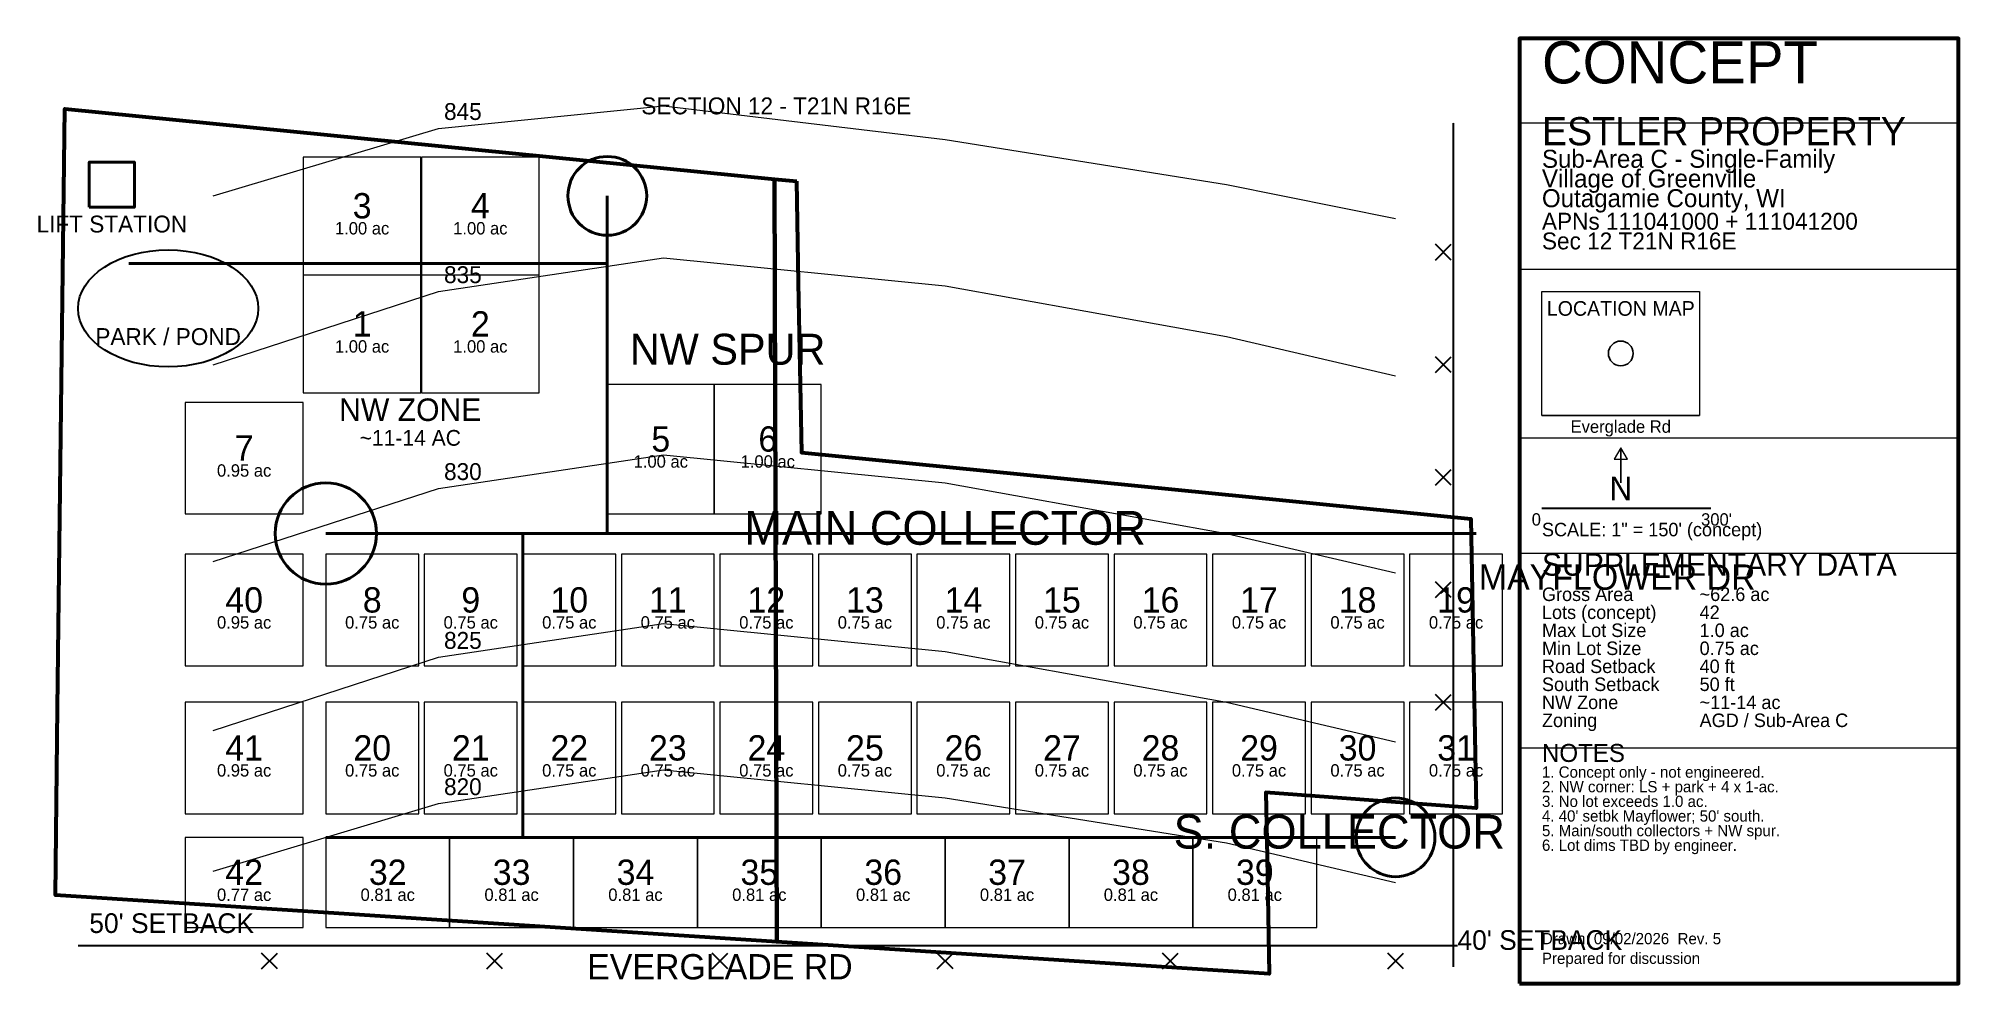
# Model space of a CAD drawing. Header units: feet. Extents: x -10 to 3400, y 0 to 1680.
import ezdxf
from ezdxf.enums import TextEntityAlignment as Align

# ---------------------------------------------------------------- set-up
doc = ezdxf.new("R2010")
doc.units = ezdxf.units.FT
doc.linetypes.add('DASHED', pattern=[1.524, 1.27, -0.254])
for name, color, linetype in [('ANNO', 7, 'Continuous'), ('CONTOUR', 30, 'Continuous'), ('LOTS', 8, 'Continuous'), ('PARCEL', 7, 'Continuous'), ('ROADS', 7, 'Continuous'), ('SETBACK', 1, 'Continuous'), ('TITLE', 7, 'Continuous'), ('UTILITY', 1, 'Continuous'), ('WATER', 3, 'Continuous'), ('XMARKS', 1, 'Continuous')]:
    doc.layers.add(name, color=color, linetype=linetype)

msp = doc.modelspace()

# ---------------------------------------------------------------- linework, layer by layer
at = {"layer": 'CONTOUR', "lineweight": 18}
for points in [[(300, 1400), (700, 1520), (1100, 1560), (1600, 1500), (2100, 1420), (2400, 1360)], [(300, 1100), (700, 1230), (1100, 1290), (1600, 1240), (2100, 1150), (2400, 1080)], [(300, 750), (700, 880), (1100, 940), (1600, 890), (2100, 800), (2400, 730)], [(300, 450), (700, 580), (1100, 640), (1600, 590), (2100, 500), (2400, 430)], [(300, 200), (700, 320), (1100, 380), (1600, 330), (2100, 250), (2400, 180)]]:
    msp.add_lwpolyline(points, dxfattribs=at)
at = {"layer": 'LOTS', "lineweight": 25}
for points in [[(460, 1260), (669, 1260), (669, 1469), (460, 1469), (460, 1260)], [(670, 1260), (879, 1260), (879, 1469), (670, 1469), (670, 1260)], [(460, 1050), (669, 1050), (669, 1259), (460, 1259), (460, 1050)], [(670, 1050), (879, 1050), (879, 1259), (670, 1259), (670, 1050)], [(1000, 835), (1190, 835), (1190, 1065), (1000, 1065), (1000, 835)], [(1190, 835), (1380, 835), (1380, 1065), (1190, 1065), (1190, 835)], [(250, 835), (460, 835), (460, 1033), (250, 1033), (250, 835)], [(250, 565), (460, 565), (460, 763), (250, 763), (250, 565)], [(500, 565), (665, 565), (665, 763), (500, 763), (500, 565)], [(675, 565), (840, 565), (840, 763), (675, 763), (675, 565)], [(850, 565), (1015, 565), (1015, 763), (850, 763), (850, 565)], [(1025, 565), (1190, 565), (1190, 763), (1025, 763), (1025, 565)], [(1200, 565), (1365, 565), (1365, 763), (1200, 763), (1200, 565)], [(1375, 565), (1540, 565), (1540, 763), (1375, 763), (1375, 565)], [(1550, 565), (1715, 565), (1715, 763), (1550, 763), (1550, 565)], [(1725, 565), (1890, 565), (1890, 763), (1725, 763), (1725, 565)], [(1900, 565), (2065, 565), (2065, 763), (1900, 763), (1900, 565)], [(2075, 565), (2240, 565), (2240, 763), (2075, 763), (2075, 565)], [(2250, 565), (2415, 565), (2415, 763), (2250, 763), (2250, 565)], [(2425, 565), (2590, 565), (2590, 763), (2425, 763), (2425, 565)], [(250, 302), (460, 302), (460, 500), (250, 500), (250, 302)], [(500, 302), (665, 302), (665, 500), (500, 500), (500, 302)], [(675, 302), (840, 302), (840, 500), (675, 500), (675, 302)], [(850, 302), (1015, 302), (1015, 500), (850, 500), (850, 302)], [(1025, 302), (1190, 302), (1190, 500), (1025, 500), (1025, 302)], [(1200, 302), (1365, 302), (1365, 500), (1200, 500), (1200, 302)], [(1375, 302), (1540, 302), (1540, 500), (1375, 500), (1375, 302)], [(1550, 302), (1715, 302), (1715, 500), (1550, 500), (1550, 302)], [(1725, 302), (1890, 302), (1890, 500), (1725, 500), (1725, 302)], [(1900, 302), (2065, 302), (2065, 500), (1900, 500), (1900, 302)], [(2075, 302), (2240, 302), (2240, 500), (2075, 500), (2075, 302)], [(2250, 302), (2415, 302), (2415, 500), (2250, 500), (2250, 302)], [(2425, 302), (2590, 302), (2590, 500), (2425, 500), (2425, 302)], [(250, 100), (460, 100), (460, 260), (250, 260), (250, 100)], [(500, 100), (720, 100), (720, 260), (500, 260), (500, 100)], [(720, 100), (940, 100), (940, 260), (720, 260), (720, 100)], [(940, 100), (1160, 100), (1160, 260), (940, 260), (940, 100)], [(1160, 100), (1380, 100), (1380, 260), (1160, 260), (1160, 100)], [(1380, 100), (1600, 100), (1600, 260), (1380, 260), (1380, 100)], [(1600, 100), (1820, 100), (1820, 260), (1600, 260), (1600, 100)], [(1820, 100), (2040, 100), (2040, 260), (1820, 260), (1820, 100)], [(2040, 100), (2260, 100), (2260, 260), (2040, 260), (2040, 100)]]:
    msp.add_lwpolyline(points, dxfattribs=at)
at = {"layer": 'PARCEL', "linetype": 'DASHED', "lineweight": 25}
msp.add_line((1300, 74), (1300, 1430), dxfattribs=at)
at = {"layer": 'PARCEL', "lineweight": 70}
for points in [[(1297.1, 1429.9), (1301, 74.3), (19.7, 157.2), (23.7, 490.1), (36.6, 1555), (1297.1, 1429.9)], [(1335.8, 1426), (1339.2, 1245.4), (1344.8, 943.9), (2533.8, 825.8), (2543.4, 311.6), (2169.5, 339.8), (2171.7, 224), (2175.5, 17.6), (1301, 74.3), (1297.1, 1429.9), (1335.8, 1426)]]:
    msp.add_lwpolyline(points, dxfattribs=at)
at = {"layer": 'ROADS', "lineweight": 50}
for p, q in [((1000, 800), (1000, 1400)), ((1000, 1280), (150, 1280)), ((2543, 800), (500, 800)), ((850, 800), (850, 260)), ((500, 260), (2400, 260))]:
    msp.add_line(p, q, dxfattribs=at)
for centre, radius in [((1000, 1400), 70), ((500, 800), 90), ((2400, 260), 70)]:
    msp.add_circle(centre, radius, dxfattribs=at)
at = {"layer": 'SETBACK', "linetype": 'DASHED', "lineweight": 35}
for p, q in [((2503, 30), (2503, 1530)), ((60, 68), (2510, 68))]:
    msp.add_line(p, q, dxfattribs=at)
at = {"layer": 'TITLE', "lineweight": 25}
for p, q in [((2620, 1530), (3400, 1530)), ((2620, 1270), (3400, 1270)), ((2620, 970), (3400, 970)), ((2620, 765), (3400, 765)), ((2620, 419), (3400, 419))]:
    msp.add_line(p, q, dxfattribs=at)
at = {"layer": 'TITLE', "lineweight": 30}
for p, q in [((2660, 1010), (2940, 1010)), ((2800, 890), (2800, 950))]:
    msp.add_line(p, q, dxfattribs=at)
at = {"layer": 'TITLE', "lineweight": 35}
msp.add_line((2660, 845), (2960, 845), dxfattribs=at)
at = {"layer": 'TITLE', "lineweight": 70}
msp.add_lwpolyline([(2620, 0), (3400, 0), (3400, 1680), (2620, 1680), (2620, 0)], dxfattribs=at)
at = {"layer": 'TITLE', "lineweight": 25}
for points in [[(2660, 1230), (2940, 1230), (2940, 1010), (2660, 1010), (2660, 1230)], [(2788, 932), (2812, 932), (2800, 952), (2788, 932)]]:
    msp.add_lwpolyline(points, dxfattribs=at)
at = {"layer": 'TITLE', "lineweight": 30}
msp.add_circle((2800, 1120), 22, dxfattribs=at)
at = {"layer": 'UTILITY', "lineweight": 50}
msp.add_lwpolyline([(80, 1380), (160, 1380), (160, 1460), (80, 1460), (80, 1380)], dxfattribs=at)
at = {"layer": 'WATER', "lineweight": 35}
msp.add_ellipse((220, 1200), major_axis=(160, 0), ratio=0.65, dxfattribs=at)
at = {"layer": 'XMARKS', "lineweight": 35}
for p, q in [((2471, 1286), (2499, 1314)), ((2499, 1286), (2471, 1314)), ((2471, 1086), (2499, 1114)), ((2499, 1086), (2471, 1114)), ((2471, 886), (2499, 914)), ((2499, 886), (2471, 914)), ((2471, 686), (2499, 714)), ((2499, 686), (2471, 714)), ((2471, 486), (2499, 514)), ((2499, 486), (2471, 514)), ((386, 26), (414, 54)), ((414, 26), (386, 54)), ((786, 26), (814, 54)), ((814, 26), (786, 54)), ((1186, 26), (1214, 54)), ((1214, 26), (1186, 54)), ((1586, 26), (1614, 54)), ((1614, 26), (1586, 54)), ((1986, 26), (2014, 54)), ((2014, 26), (1986, 54)), ((2386, 26), (2414, 54)), ((2414, 26), (2386, 54))]:
    msp.add_line(p, q, dxfattribs=at)

# ---------------------------------------------------------------- texts
at = {"layer": 'ANNO'}
for s, height, p in [('SECTION 12 - T21N R16E', 30, (1300, 1560)), ('3', 45, (564.5, 1382.5)), ('4', 45, (774.5, 1382.5)), ('1.00 ac', 22, (564.5, 1342.5)), ('1.00 ac', 22, (774.5, 1342.5)), ('1', 45, (564.5, 1172.5)), ('2', 45, (774.5, 1172.5)), ('1.00 ac', 22, (564.5, 1132.5)), ('1.00 ac', 22, (774.5, 1132.5)), ('NW ZONE', 40, (650, 1020)), ('5', 45, (1095, 968)), ('6', 45, (1285, 968)), ('7', 45, (355, 952)), ('~11-14 AC', 28, (650, 970)), ('0.95 ac', 22, (355, 912)), ('1.00 ac', 22, (1095, 928)), ('1.00 ac', 22, (1285, 928)), ('MAIN COLLECTOR', 60, (1600, 810)), ('40', 45, (355, 682)), ('8', 45, (582.5, 682)), ('9', 45, (757.5, 682)), ('10', 45, (932.5, 682)), ('11', 45, (1107.5, 682)), ('12', 45, (1282.5, 682)), ('13', 45, (1457.5, 682)), ('14', 45, (1632.5, 682)), ('15', 45, (1807.5, 682)), ('16', 45, (1982.5, 682)), ('17', 45, (2157.5, 682)), ('18', 45, (2332.5, 682)), ('19', 45, (2507.5, 682)), ('0.95 ac', 22, (355, 642)), ('0.75 ac', 22, (582.5, 642)), ('0.75 ac', 22, (757.5, 642)), ('0.75 ac', 22, (932.5, 642)), ('0.75 ac', 22, (1107.5, 642)), ('0.75 ac', 22, (1282.5, 642)), ('0.75 ac', 22, (1457.5, 642)), ('0.75 ac', 22, (1632.5, 642)), ('0.75 ac', 22, (1807.5, 642)), ('0.75 ac', 22, (1982.5, 642)), ('0.75 ac', 22, (2157.5, 642)), ('0.75 ac', 22, (2332.5, 642)), ('0.75 ac', 22, (2507.5, 642)), ('41', 45, (355, 419)), ('20', 45, (582.5, 419)), ('21', 45, (757.5, 419)), ('22', 45, (932.5, 419)), ('23', 45, (1107.5, 419)), ('24', 45, (1282.5, 419)), ('25', 45, (1457.5, 419)), ('26', 45, (1632.5, 419)), ('27', 45, (1807.5, 419)), ('28', 45, (1982.5, 419)), ('29', 45, (2157.5, 419)), ('30', 45, (2332.5, 419)), ('31', 45, (2507.5, 419)), ('0.95 ac', 22, (355, 379)), ('0.75 ac', 22, (582.5, 379)), ('0.75 ac', 22, (757.5, 379)), ('0.75 ac', 22, (932.5, 379)), ('0.75 ac', 22, (1107.5, 379)), ('0.75 ac', 22, (1282.5, 379)), ('0.75 ac', 22, (1457.5, 379)), ('0.75 ac', 22, (1632.5, 379)), ('0.75 ac', 22, (1807.5, 379)), ('0.75 ac', 22, (1982.5, 379)), ('0.75 ac', 22, (2157.5, 379)), ('0.75 ac', 22, (2332.5, 379)), ('0.75 ac', 22, (2507.5, 379)), ('S. COLLECTOR', 60, (2300, 270)), ('42', 45, (355, 198)), ('32', 45, (610, 198)), ('33', 45, (830, 198)), ('34', 45, (1050, 198)), ('35', 45, (1270, 198)), ('36', 45, (1490, 198)), ('37', 45, (1710, 198)), ('38', 45, (1930, 198)), ('39', 45, (2150, 198)), ('0.77 ac', 22, (355, 158)), ('0.81 ac', 22, (610, 158)), ('0.81 ac', 22, (830, 158)), ('0.81 ac', 22, (1050, 158)), ('0.81 ac', 22, (1270, 158)), ('0.81 ac', 22, (1490, 158)), ('0.81 ac', 22, (1710, 158)), ('0.81 ac', 22, (1930, 158)), ('0.81 ac', 22, (2150, 158)), ('EVERGLADE RD', 45, (1200, 30))]:
    msp.add_text(s, height=height, dxfattribs=at).set_placement(p, align=Align.MIDDLE_CENTER)
for s, height, p in [('NW SPUR', 55, (1040, 1100)), ('MAYFLOWER DR', 45, (2548, 700)), ('Gross Area', 24, (2660, 680)), ('Lots (concept)', 24, (2660, 648)), ('Max Lot Size', 24, (2660, 616)), ('Min Lot Size', 24, (2660, 584)), ('Road Setback', 24, (2660, 552)), ('South Setback', 24, (2660, 520)), ('NW Zone', 24, (2660, 488)), ('Zoning', 24, (2660, 456)), ('1. Concept only - not engineered.', 20, (2660, 366)), ('2. NW corner: LS + park + 4 x 1-ac.', 20, (2660, 340)), ("4. 40' setbk Mayflower; 50' south.", 20, (2660, 288)), ('3. No lot exceeds 1.0 ac.', 20, (2660, 314)), ('5. Main/south collectors + NW spur.', 20, (2660, 262)), ('6. Lot dims TBD by engineer.', 20, (2660, 236)), ('Drawn: 09/02/2026  Rev. 5', 20, (2660, 70)), ('Prepared for discussion', 20, (2660, 35))]:
    msp.add_text(s, height=height, dxfattribs=at).set_placement(p)
at = {"layer": 'CONTOUR'}
for s, p in [('845', (710, 1535)), ('835', (710, 1245)), ('830', (710, 895)), ('825', (710, 595)), ('820', (710, 335))]:
    msp.add_text(s, height=30, dxfattribs=at).set_placement(p)
at = {"layer": 'SETBACK'}
for s, p in [("50' SETBACK", (80, 90)), ("40' SETBACK", (2510, 60))]:
    msp.add_text(s, height=35, dxfattribs=at).set_placement(p)
at = {"layer": 'TITLE'}
for s, height, p in [('CONCEPT', 75, (2660, 1600)), ('ESTLER PROPERTY', 50, (2660, 1490)), ('Sub-Area C - Single-Family', 32, (2660, 1450)), ('Village of Greenville', 32, (2660, 1415)), ('Outagamie County, WI', 32, (2660, 1380)), ('APNs 111041000 + 111041200', 30, (2660, 1340)), ('Sec 12 T21N R16E', 30, (2660, 1305)), ('SCALE: 1" = 150\' (concept)', 24, (2660, 795)), ('SUPPLEMENTARY DATA', 40, (2660, 725)), ('~62.6 ac', 24, (2940, 680)), ('42', 24, (2940, 648)), ('1.0 ac', 24, (2940, 616)), ('0.75 ac', 24, (2940, 584)), ('40 ft', 24, (2940, 552)), ('50 ft', 24, (2940, 520)), ('~11-14 ac', 24, (2940, 488)), ('AGD / Sub-Area C', 24, (2940, 456)), ('NOTES', 32, (2660, 394))]:
    msp.add_text(s, height=height, dxfattribs=at).set_placement(p)
for s, height, p in [('LOCATION MAP', 26, (2800, 1200)), ('Everglade Rd', 22, (2800, 990)), ('N', 42, (2800, 880)), ('0', 22, (2650, 825)), ("300'", 22, (2970, 825))]:
    msp.add_text(s, height=height, dxfattribs=at).set_placement(p, align=Align.MIDDLE_CENTER)
at = {"layer": 'UTILITY'}
msp.add_text('LIFT STATION', height=30, dxfattribs=at).set_placement((120, 1350), align=Align.MIDDLE_CENTER)
at = {"layer": 'WATER'}
msp.add_text('PARK / POND', height=30, dxfattribs=at).set_placement((220, 1150), align=Align.MIDDLE_CENTER)

doc.saveas('drawing.dxf')
